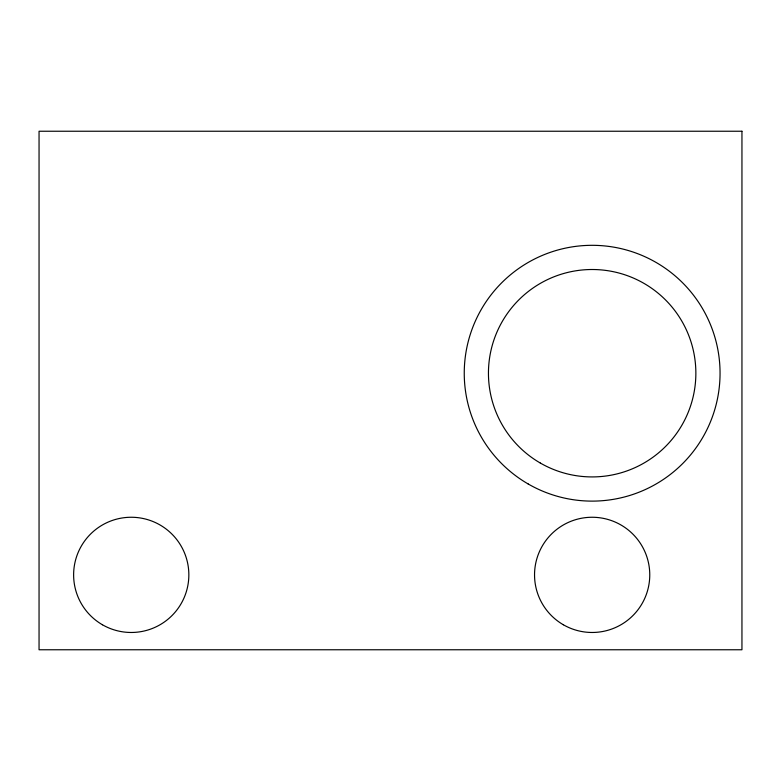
<?xml version="1.0" encoding="UTF-8"?>
<svg xmlns="http://www.w3.org/2000/svg" width="781" height="781" viewBox="0 0 781 781"><rect width="100%" height="100%" fill="white"/><g stroke="black" fill="none" stroke-linecap="round" stroke-linejoin="round"><path stroke-width="1.17" d="M741.95 131.237L39.05 131.237L39.05 649.763L741.95 649.763L741.95 131.237M563.345 624.761A57.618 57.618 0 0 0 649.763 574.865A57.618 57.618 0 0 0 563.345 524.969A57.618 57.618 0 0 0 563.345 624.761M102.428 624.761A57.618 57.618 0 0 0 188.846 574.865A57.618 57.618 0 0 0 102.428 524.969A57.618 57.618 0 0 0 102.428 624.761M528.2 483.986A127.908 127.908 0 0 0 720.053 373.22A127.908 127.908 0 0 0 528.2 262.445A127.908 127.908 0 0 0 528.2 483.986M540.296 463.026A103.707 103.707 0 0 0 695.861 373.22A103.707 103.707 0 0 0 540.296 283.405A103.707 103.707 0 0 0 540.296 463.026"/></g></svg>
